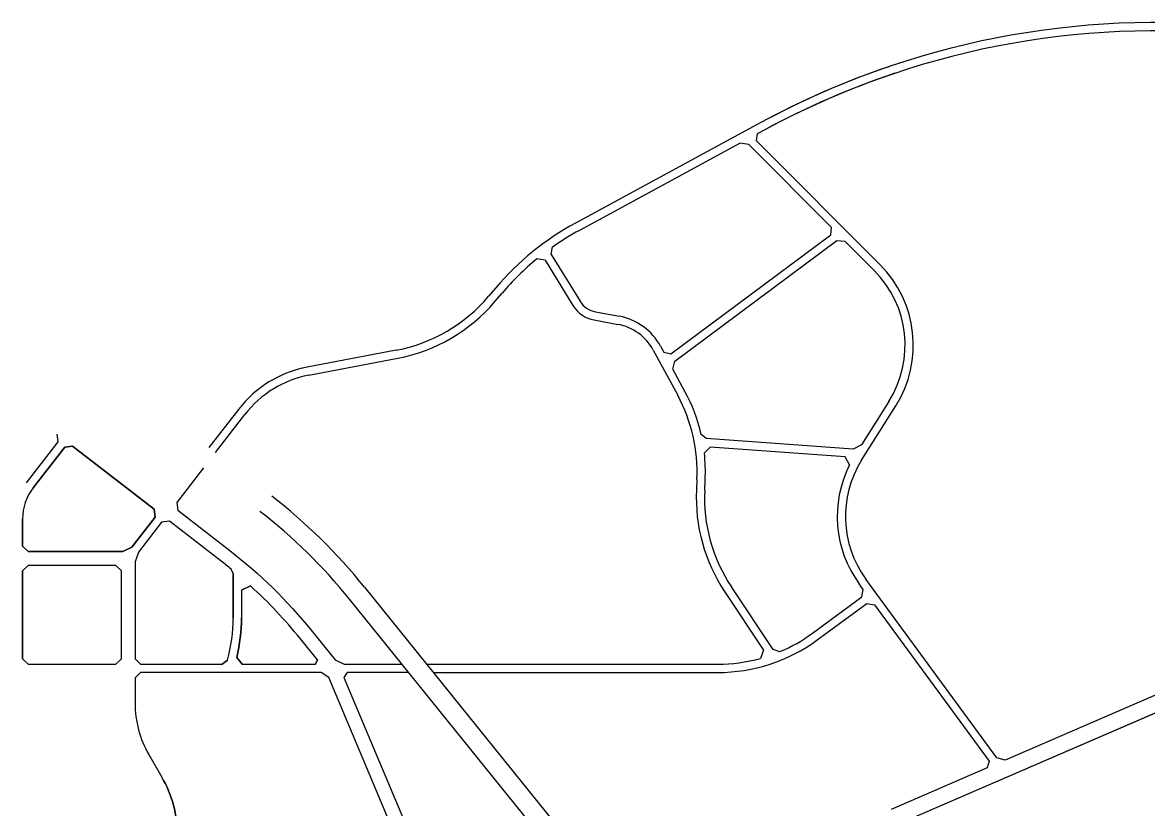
# Model space of a CAD drawing. Header units: millimetres. Extents: x 19715 to 35549, y 3563 to 14826.
# Drawn here: x 19715 to 21766, y 12448 to 13881 of the extents above; entities that cross this region are included whole.
import ezdxf

# ---------------------------------------------------------------- set-up
doc = ezdxf.new("R2010")
doc.units = ezdxf.units.MM
doc.layers.add('RD-红线', color=7, linetype='Continuous')

msp = doc.modelspace()

# ---------------------------------------------------------------- linework, layer by layer
at = {"layer": 'RD-红线'}
for p, q in [((21060.4, 13698.3), (20722.6, 13515.2)), ((21060.4, 13698.3), (20722.6, 13515.2)), ((21067.5, 13685.1), (21053.8, 13677.7)), ((21067.5, 13685.1), (21053.8, 13677.7)), ((21022.4, 13660.7), (20729.7, 13502)), ((21022.4, 13660.7), (20729.7, 13502)), ((21038.3, 13658.4), (21022.4, 13660.7)), ((21038.3, 13658.4), (21022.4, 13660.7)), ((21188.7, 13507.3), (21038.3, 13658.4)), ((21188.7, 13507.3), (21038.3, 13658.4)), ((21053.8, 13677.7), (21052, 13665.8)), ((21053.8, 13677.7), (21052, 13665.8)), ((21277.5, 13439.4), (21052, 13665.8)), ((21277.5, 13439.4), (21052, 13665.8)), ((20896.2, 13277.3), (21187.7, 13494.2)), ((20896.2, 13277.3), (21187.7, 13494.2)), ((21187.7, 13494.2), (21188.7, 13507.3)), ((21187.7, 13494.2), (21188.7, 13507.3)), ((20903.4, 13264), (21198.4, 13483.5)), ((20903.4, 13264), (21198.4, 13483.5)), ((21198.4, 13483.5), (21213.5, 13482.4)), ((21198.4, 13483.5), (21213.5, 13482.4)), ((21213.5, 13482.4), (21266.9, 13428.8)), ((21213.5, 13482.4), (21266.9, 13428.8)), ((20678.2, 13458.3), (20730.9, 13373.1)), ((20678.2, 13458.3), (20730.9, 13373.1)), ((20667.2, 13447.6), (20718.1, 13365.2)), ((20667.2, 13447.6), (20718.1, 13365.2)), ((20577.5, 13397.4), (20564.4, 13382)), ((20577.5, 13397.4), (20564.4, 13382)), ((20759.3, 13353.6), (20802.6, 13345.6)), ((20759.3, 13353.6), (20802.6, 13345.6)), ((20756.5, 13338.9), (20799.8, 13330.8)), ((20756.5, 13338.9), (20799.8, 13330.8)), ((20877.4, 13291.1), (20883.4, 13280.1)), ((20877.4, 13291.1), (20883.4, 13280.1)), ((20396.3, 13283.9), (20233.9, 13252.9)), ((20396.3, 13283.9), (20233.9, 13252.9)), ((20864.2, 13284), (20908.8, 13201.7)), ((20864.2, 13284), (20908.8, 13201.7)), ((20883.4, 13280.1), (20896.2, 13277.3)), ((20883.4, 13280.1), (20896.2, 13277.3)), ((20900.1, 13249.2), (20903.4, 13264)), ((20900.1, 13249.2), (20903.4, 13264)), ((20922, 13208.8), (20900.1, 13249.2)), ((20922, 13208.8), (20900.1, 13249.2)), ((21293.4, 13190.5), (21243.7, 13111.3)), ((21293.4, 13190.5), (21243.7, 13111.3)), ((20108.7, 13176.1), (20054.9, 13106.6)), ((20108.7, 13176.1), (20054.9, 13106.6)), ((21243.8, 13083.4), (21306.1, 13182.5)), ((21243.8, 13083.4), (21306.1, 13182.5)), ((20960.5, 13122.9), (20951.5, 13130.6)), ((20960.5, 13122.9), (20951.5, 13130.6)), ((20957.3, 13096.2), (20968, 13107.3)), ((20957.3, 13096.2), (20968, 13107.3)), ((21228.4, 13103.6), (20960.5, 13122.9)), ((21228.4, 13103.6), (20960.5, 13122.9)), ((21213.7, 13089.6), (20968, 13107.3)), ((21213.7, 13089.6), (20968, 13107.3)), ((21243.7, 13111.3), (21228.4, 13103.6)), ((21243.7, 13111.3), (21228.4, 13103.6)), ((21221.9, 13075.1), (21213.7, 13089.6)), ((21221.9, 13075.1), (21213.7, 13089.6)), ((20943.9, 13048.5), (20943, 13029.6)), ((20943.9, 13048.5), (20943, 13029.6)), ((20958, 13028.9), (20958.9, 13047.7)), ((20958, 13028.9), (20958.9, 13047.7)), ((21246.6, 12848.4), (21239.3, 12858.4)), ((21246.6, 12848.4), (21239.3, 12858.4)), ((21489.9, 12541.4), (21251.5, 12867.2)), ((21489.9, 12541.4), (21251.5, 12867.2)), ((20338.2, 12852.6), (20897.2, 12160.3)), ((20994.2, 12844.6), (21065.3, 12737.8)), ((20994.2, 12844.6), (21065.3, 12737.8)), ((21082.8, 12738.6), (21006.7, 12852.9)), ((21082.8, 12738.6), (21006.7, 12852.9)), ((21244.4, 12834.5), (21246.6, 12848.4)), ((21244.4, 12834.5), (21246.6, 12848.4)), ((21154.3, 12768.5), (21244.4, 12834.5)), ((21154.3, 12768.5), (21244.4, 12834.5)), ((21163.1, 12756.4), (21253.3, 12822.4)), ((21163.1, 12756.4), (21253.3, 12822.4)), ((21253.3, 12822.4), (21267.3, 12820.2)), ((21253.3, 12822.4), (21267.3, 12820.2)), ((21267.3, 12820.2), (21475.8, 12535.3)), ((21267.3, 12820.2), (21475.8, 12535.3)), ((22067.2, 12780.4), (21505, 12537.3)), ((22032.9, 12765.6), (21505, 12537.3)), ((21065.3, 12737.8), (21059.7, 12722.6)), ((21065.3, 12737.8), (21059.7, 12722.6)), ((21095, 12734.9), (21082.8, 12738.6)), ((21095, 12734.9), (21082.8, 12738.6)), ((20451.7, 12712), (20981.5, 12712)), ((20451.7, 12712), (20981.5, 12712)), ((20463.9, 12697), (20981.5, 12697)), ((20463.9, 12697), (20981.5, 12697)), ((21505, 12537.3), (21489.9, 12541.4))]:
    msp.add_line(p, q, dxfattribs=at)
for points in [[(20678.2, 13458.3), (20681, 13471.8)], [(20678.2, 13458.3), (20681, 13471.8)], [(20667.2, 13447.6), (20652.4, 13450)], [(20667.2, 13447.6), (20652.4, 13450)], [(20575.9, 13372.3), (20588.9, 13387.7)], [(20575.9, 13372.3), (20588.9, 13387.7)], [(20236.7, 13238.2), (20399.1, 13269.2)], [(20236.7, 13238.2), (20399.1, 13269.2)], [(20066.8, 13097.4), (20120.6, 13166.9)], [(20066.8, 13097.4), (20120.6, 13166.9)], [(19780.4, 13116.7), (19778.6, 13130.7)], [(19780.4, 13116.7), (19778.6, 13130.7)], [(19780.4, 13116.7), (19778.6, 13130.7)], [(19723, 13042.5), (19780.4, 13116.7)], [(19723, 13042.5), (19780.4, 13116.7)], [(19723, 13042.5), (19780.4, 13116.7)], [(19734.8, 13033.3), (19792.3, 13107.5)], [(19734.8, 13033.3), (19792.3, 13107.5)], [(19734.8, 13033.3), (19792.3, 13107.5)], [(19792.3, 13107.5), (19806.3, 13109.3)], [(19792.3, 13107.5), (19806.3, 13109.3)], [(19792.3, 13107.5), (19806.3, 13109.3)], [(19806.3, 13109.3), (19955.2, 12994.1)], [(19806.3, 13109.3), (19955.2, 12994.1)], [(19806.3, 13109.3), (19955.2, 12994.1)], [(19997.2, 13007.5), (19996.4, 13006.5), (19998.2, 12992.4), (20016.3, 12978.4)], [(19997.2, 13007.5), (19996.4, 13006.5), (19998.2, 12992.4), (20016.3, 12978.4)], [(19955.2, 12994.1), (19957, 12980.1)], [(19955.2, 12994.1), (19957, 12980.1)], [(19955.2, 12994.1), (19957, 12980.1)], [(19715.5, 12927), (19715.5, 12976.7)], [(19715.5, 12927), (19715.5, 12976.7)], [(19715.5, 12927), (19715.5, 12976.7)], [(19957, 12980.1), (19914.3, 12924.9)], [(19957, 12980.1), (19914.3, 12924.9)], [(19957, 12980.1), (19914.3, 12924.9)], [(19982.9, 12972.7), (19968.9, 12970.9), (19926.6, 12916.3), (19920.5, 12898.4), (19920.5, 12722), (19930.5, 12712), (20079.1, 12712)], [(19982.9, 12972.7), (19968.9, 12970.9), (19926.6, 12916.3), (19920.5, 12898.4), (19920.5, 12722), (19930.5, 12712), (20079.1, 12712)], [(19982.9, 12972.7), (19968.9, 12970.9), (19926.6, 12916.3), (19920.5, 12898.4), (19920.5, 12722), (19930.5, 12712), (20079.1, 12712)], [(20077.5, 12899.4), (19982.9, 12972.7)], [(20058.6, 12914.1), (19982.9, 12972.7)], [(20058.6, 12914.1), (19982.9, 12972.7)], [(19725.5, 12917), (19715.5, 12927)], [(19725.5, 12917), (19715.5, 12927)], [(19725.5, 12917), (19715.5, 12927)], [(19914.3, 12924.9), (19898.2, 12917)], [(19914.3, 12924.9), (19898.2, 12917)], [(19914.3, 12924.9), (19898.2, 12917)], [(19898.2, 12917), (19725.5, 12917)], [(19898.2, 12917), (19725.5, 12917)], [(19898.2, 12917), (19725.5, 12917)], [(19715.5, 12882), (19725.5, 12892)], [(19715.5, 12882), (19725.5, 12892)], [(19715.5, 12882), (19725.5, 12892)], [(19715.5, 12722), (19715.5, 12882)], [(19715.5, 12722), (19715.5, 12882)], [(19715.5, 12722), (19715.5, 12882)], [(19725.5, 12712), (19885.5, 12712), (19895.5, 12722), (19895.5, 12882), (19885.5, 12892), (19725.5, 12892)], [(19725.5, 12712), (19885.5, 12712), (19895.5, 12722), (19895.5, 12882), (19885.5, 12892), (19725.5, 12892)], [(19725.5, 12712), (19885.5, 12712), (19895.5, 12722), (19895.5, 12882), (19885.5, 12892), (19725.5, 12892)], [(20099.2, 12877.4), (20095.5, 12885.1)], [(20099.2, 12877.4), (20099.2, 12796.8)], [(20099.2, 12852.2), (20099.2, 12796.8)], [(20099.2, 12852.2), (20099.2, 12796.8)], [(20114.2, 12847.1), (20131, 12854.5)], [(20114.2, 12847.1), (20114.2, 12796.8)], [(20114.2, 12829.4), (20114.2, 12796.8)], [(20114.2, 12829.4), (20114.2, 12796.8)], [(20778.6, 12251.4), (20311, 12830.6)], [(20252.7, 12719.8), (20221.5, 12758.4)], [(19725.5, 12712), (19715.5, 12722)], [(19725.5, 12712), (19715.5, 12722)], [(19725.5, 12712), (19715.5, 12722)], [(20088.8, 12719.4), (20079.1, 12712)], [(20088.8, 12719.4), (20079.1, 12712)], [(20088.8, 12719.4), (20079.1, 12712)], [(20115.3, 12712), (20105.6, 12724.4)], [(20115.3, 12712), (20105.6, 12724.4)], [(20115.3, 12712), (20105.6, 12724.4)], [(20252.7, 12719.8), (20249, 12712)], [(22010.1, 12723.1), (21309.4, 12420)], [(19930.5, 12697), (19920.5, 12687)], [(19930.5, 12697), (19920.5, 12687)], [(19930.5, 12697), (19920.5, 12687)], [(20259.7, 12697), (19930.5, 12697)], [(20201.2, 12697), (19930.5, 12697)], [(20201.2, 12697), (19930.5, 12697)], [(20115.3, 12712), (20249, 12712)], [(20115.3, 12712), (20191.3, 12712)], [(20115.3, 12712), (20191.3, 12712)], [(20273.6, 12687.8), (20259.7, 12697)], [(20306.8, 12697), (20300.7, 12687.8)], [(20418.9, 12697), (20306.8, 12697)], [(19920.5, 12687), (19920.5, 12641.1)], [(19920.5, 12687), (19920.5, 12641.1)], [(19920.5, 12687), (19920.5, 12641.1)], [(20385.4, 12422.3), (20273.6, 12687.8)], [(20300.7, 12687.8), (20433.7, 12372.2)], [(19945.6, 12547.4), (19969.1, 12506.6)], [(19945.6, 12547.4), (19969.1, 12506.6)], [(19945.6, 12547.4), (19969.1, 12506.6)], [(21475.8, 12535.3), (21472.5, 12523.3), (21297.4, 12447.6)]]:
    msp.add_lwpolyline(points, dxfattribs=at)
for points in [[(20652.4, 13450, 0.045267), (20588.9, 13387.7)], [(20652.4, 13450, 0.045267), (20588.9, 13387.7)], [(20399.1, 13269.2, 0.17125), (20575.9, 13372.3)], [(20399.1, 13269.2, 0.17125), (20575.9, 13372.3)], [(20236.7, 13238.2, 0.182865), (20120.6, 13166.9)], [(20236.7, 13238.2, 0.182865), (20120.6, 13166.9)], [(20045.4, 13069.7), (19996.4, 13006.5), (19998.2, 12992.4), (20092.8, 12919.2, -0.058297), (20241, 12774.1), (20284.8, 12719.8), (20301.1, 12712), (20406.8, 12712)], [(19734.8, 13033.3, 0.166161), (19715.5, 12976.7)], [(19734.8, 13033.3, 0.166161), (19715.5, 12976.7)], [(19734.8, 13033.3, 0.166161), (19715.5, 12976.7)], [(20311, 12830.6, 0.058297), (20147.9, 12990.4)], [(20058.6, 12914.1), (19982.9, 12972.7), (19968.9, 12970.9), (19926.6, 12916.3), (19920.5, 12898.4), (19920.5, 12722), (19930.5, 12712), (20079.1, 12712), (20088.8, 12719.4, 0.067078), (20099.2, 12796.8), (20099.2, 12852.2)], [(20058.6, 12914.1), (19982.9, 12972.7), (19968.9, 12970.9), (19926.6, 12916.3), (19920.5, 12898.4), (19920.5, 12722), (19930.5, 12712), (20079.1, 12712), (20088.8, 12719.4, 0.067078), (20099.2, 12796.8), (20099.2, 12852.2)], [(20095.5, 12885.1, 0.006644), (20077.5, 12899.4)], [(20221.5, 12758.4, 0.038123), (20131, 12854.5)], [(20114.2, 12829.4), (20114.2, 12796.8, -0.059512), (20105.6, 12724.4), (20115.3, 12712), (20191.3, 12712)], [(20114.2, 12829.4), (20114.2, 12796.8, -0.059512), (20105.6, 12724.4), (20115.3, 12712), (20191.3, 12712)], [(20088.8, 12719.4, 0.067078), (20099.2, 12796.8)], [(20088.8, 12719.4, 0.067078), (20099.2, 12796.8)], [(20088.8, 12719.4, 0.067078), (20099.2, 12796.8)], [(20105.6, 12724.4, 0.059512), (20114.2, 12796.8)], [(20105.6, 12724.4, 0.059512), (20114.2, 12796.8)], [(20105.6, 12724.4, 0.059512), (20114.2, 12796.8)], [(22255.8, 12543.5, 0.074135), (22152.2, 12693.1), (22101.2, 12747.1), (22077.2, 12752.1), (21309.4, 12420)], [(20201.2, 12697), (19930.5, 12697), (19920.5, 12687), (19920.5, 12641.1, 0.131652), (19945.6, 12547.4), (19969.1, 12506.6, -0.131652), (19997.6, 12400.4), (19997.6, 12318.4, 0.014832), (19998.2, 12301.3), (20009.1, 12292), (20082, 12298.6, 0.077351), (20169.2, 12320.4), (20380.1, 12409.2), (20384, 12418.7)], [(20201.2, 12697), (19930.5, 12697), (19920.5, 12687), (19920.5, 12641.1, 0.131652), (19945.6, 12547.4), (19969.1, 12506.6, -0.131652), (19997.6, 12400.4), (19997.6, 12318.4, 0.014832), (19998.2, 12301.3), (20009.1, 12292), (20082, 12298.6, 0.077351), (20169.2, 12320.4), (20380.1, 12409.2), (20384, 12418.7)], [(19920.5, 12641.1, 0.131652), (19945.6, 12547.4)], [(19920.5, 12641.1, 0.131652), (19945.6, 12547.4)], [(19920.5, 12641.1, 0.131652), (19945.6, 12547.4)], [(19997.6, 12400.4, 0.131652), (19969.1, 12506.6)], [(19997.6, 12400.4, 0.131652), (19969.1, 12506.6)], [(19997.6, 12400.4, 0.131652), (19969.1, 12506.6)]]:
    msp.add_lwpolyline(points, format="xyb", dxfattribs=at)
for points in [[(19734.8, 13033.3, 0.166161), (19715.5, 12976.7), (19715.5, 12927), (19725.5, 12917), (19898.2, 12917), (19914.3, 12924.9), (19957, 12980.1), (19955.2, 12994.1), (19806.3, 13109.3), (19792.3, 13107.5), (19734.8, 13033.3, 0.166161)], [(19734.8, 13033.3, 0.166161), (19715.5, 12976.7), (19715.5, 12927), (19725.5, 12917), (19898.2, 12917), (19914.3, 12924.9), (19957, 12980.1), (19955.2, 12994.1), (19806.3, 13109.3), (19792.3, 13107.5), (19734.8, 13033.3, 0.166161)], [(19734.8, 13033.3, 0.166161), (19715.5, 12976.7), (19715.5, 12927), (19725.5, 12917), (19898.2, 12917), (19914.3, 12924.9), (19957, 12980.1), (19955.2, 12994.1), (19806.3, 13109.3), (19792.3, 13107.5), (19734.8, 13033.3, 0.166161)], [(19982.9, 12972.7), (19968.9, 12970.9), (19926.6, 12916.3), (19920.5, 12898.4), (19920.5, 12722), (19930.5, 12712), (20079.1, 12712), (20088.8, 12719.4, 0.067078), (20099.2, 12796.8), (20099.2, 12877.4), (20095.5, 12885.1, 0.006644), (20077.5, 12899.4), (19982.9, 12972.7)], [(20131, 12854.5), (20114.2, 12847.1), (20114.2, 12796.8, -0.059512), (20105.6, 12724.4), (20115.3, 12712), (20249, 12712), (20252.7, 12719.8), (20221.5, 12758.4, 0.038123), (20131, 12854.5)], [(19997.6, 12400.4), (19997.6, 12318.4, 0.014832), (19998.2, 12301.3), (20009.1, 12292), (20082, 12298.6, 0.077351), (20169.2, 12320.4), (20380.1, 12409.2), (20385.4, 12422.3), (20273.6, 12687.8), (20259.7, 12697), (19930.5, 12697), (19920.5, 12687), (19920.5, 12641.1, 0.131652), (19945.6, 12547.4), (19969.1, 12506.6, -0.131652), (19997.6, 12400.4)]]:
    msp.add_lwpolyline(points, format="xyb", close=True, dxfattribs=at)
msp.add_lwpolyline([(19895.5, 12882), (19885.5, 12892), (19725.5, 12892), (19715.5, 12882), (19715.5, 12722), (19725.5, 12712), (19885.5, 12712), (19895.5, 12722), (19895.5, 12882)], close=True, dxfattribs=at)
msp.add_lwpolyline([(19895.5, 12882), (19885.5, 12892), (19725.5, 12892), (19715.5, 12882), (19715.5, 12722), (19725.5, 12712), (19885.5, 12712), (19895.5, 12722), (19895.5, 12882)], close=True, dxfattribs=at)
msp.add_lwpolyline([(19895.5, 12882), (19885.5, 12892), (19725.5, 12892), (19715.5, 12882), (19715.5, 12722), (19725.5, 12712), (19885.5, 12712), (19895.5, 12722), (19895.5, 12882)], close=True, dxfattribs=at)
for centre, radius, start, end in [((21778.8, 12373), 1507.5, 83.8151, 118.4621), ((21778.8, 12373), 1492.5, 83.8151, 118.4621), ((21778.8, 12373), 1507.5, 108.7953, 118.4621), ((21778.8, 12373), 1492.5, 108.5456, 118.4621), ((20964.4, 13069), 507.5, 118.4621, 139.6825), ((20964.4, 13069), 507.5, 118.4621, 139.6825), ((20964.4, 13069), 492.5, 118.4621, 125.1386), ((20964.4, 13069), 492.5, 118.4621, 125.1386), ((21130.5, 13293), 207.5, 327.8488, 44.8769), ((21130.5, 13293), 207.5, 327.8488, 44.8769), ((21130.5, 13293), 192.5, 327.8488, 44.8769), ((21130.5, 13293), 192.5, 327.8488, 44.8769), ((20341.4, 13571.2), 292.5, 280.812, 319.6825), ((20341.4, 13571.2), 292.5, 280.812, 319.6825), ((20767, 13395.4), 42.5, 211.696, 259.4676), ((20767, 13395.4), 42.5, 211.696, 259.4676), ((20767, 13395.4), 57.5, 211.696, 259.4676), ((20767, 13395.4), 57.5, 211.696, 259.4676), ((20782.9, 13239.9), 92.5, 28.4621, 79.4676), ((20782.9, 13239.9), 92.5, 28.4621, 79.4676), ((20782.9, 13239.9), 107.5, 28.4621, 79.4676), ((20782.9, 13239.9), 107.5, 28.4621, 79.4676), ((20272.8, 13049.1), 207.5, 100.812, 142.2635), ((20272.8, 13049.1), 207.5, 100.812, 142.2635), ((20651.7, 13062.3), 307.5, 12.8369, 28.4621), ((20651.7, 13062.3), 307.5, 12.8369, 28.4621), ((20651.7, 13062.3), 292.5, 357.2898, 28.4621), ((20651.7, 13062.3), 292.5, 357.2898, 28.4621), ((20651.7, 13062.3), 307.5, 357.2898, 6.3325), ((20651.7, 13062.3), 307.5, 357.2898, 6.3325), ((21406.8, 12980.9), 207.5, 153.0094, 216.2023), ((21406.8, 12980.9), 207.5, 153.0094, 216.2023), ((21406.8, 12980.9), 192.5, 147.8488, 216.2023), ((21406.8, 12980.9), 192.5, 147.8488, 216.2023), ((21250.1, 13015.1), 307.5, 177.2898, 213.6607), ((21250.1, 13015.1), 307.5, 177.2898, 213.6607), ((21250.1, 13015.1), 292.5, 177.2898, 213.6607), ((21250.1, 13015.1), 292.5, 177.2898, 213.6607), ((19546.6, 12213.4), 1017.5, 38.918, 52.2635), ((20981.5, 13004.5), 307.5, 270, 306.2023), ((20981.5, 13004.5), 307.5, 270, 306.2023), ((20981.5, 13004.5), 292.5, 292.8301, 306.2023), ((20981.5, 13004.5), 292.5, 292.8301, 306.2023), ((20981.5, 13004.5), 292.5, 270, 285.493), ((20981.5, 13004.5), 292.5, 270, 285.493)]:
    msp.add_arc(centre, radius, start, end, dxfattribs=at)

doc.saveas('drawing.dxf')
